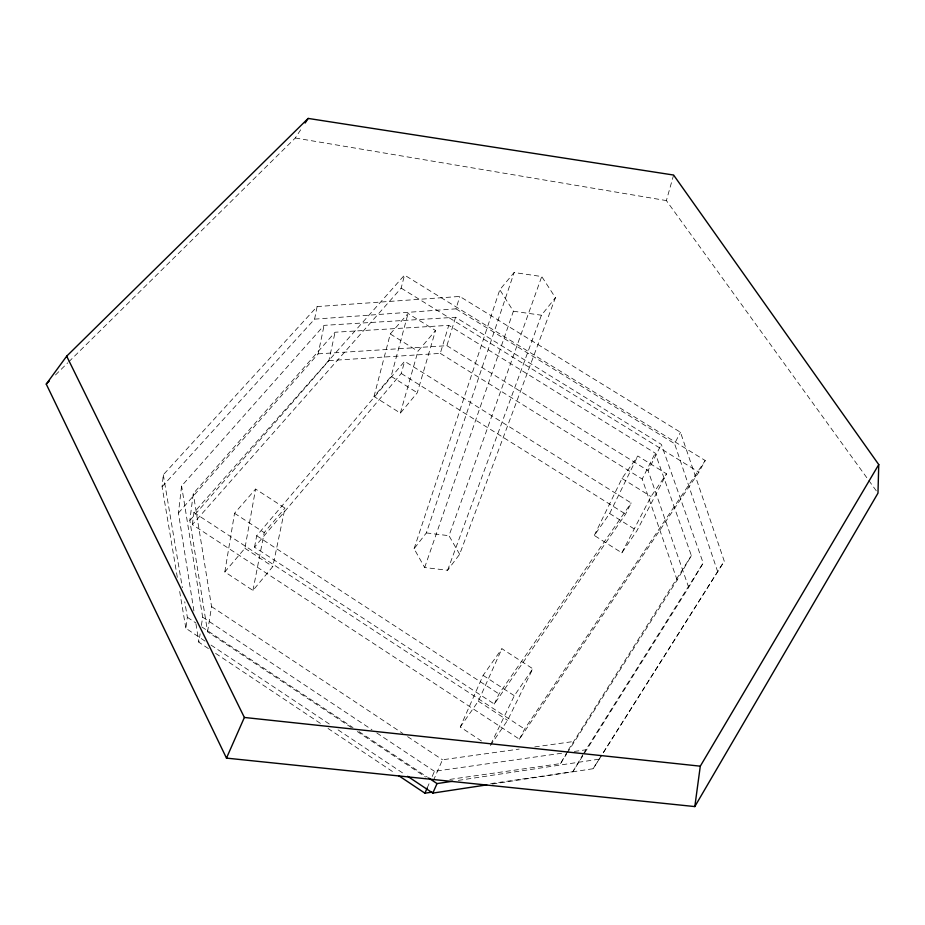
<?xml version="1.0" encoding="UTF-8"?>
<svg xmlns="http://www.w3.org/2000/svg" width="925" height="925" viewBox="0 0 925 925"><rect width="100%" height="100%" fill="white"/><g stroke="black" fill="none" stroke-linecap="round" stroke-linejoin="round"><path stroke-width="0.69" stroke-dasharray="4.62 3.47" d="M177.311 577.327L162.095 486.712L163.297 474.768L317.125 306.568L459.771 296.439L680.465 432.252L724.275 561.197L600.834 756.569M193.915 610.962L178.433 513.005L181.601 485.983L324.097 325.357L455.562 317.263L661.34 444.382L703.197 563.013L688.674 587.363L572.852 771.693L488.932 783.88M351.338 727.559L207.57 631.787L189.833 520.486L193.267 493.603L335.081 332.237L448.752 325.346L655.224 453.146L691.38 555.601L677.123 580.091L567.464 752.661M192.354 524.602L193.926 512.531L404.526 275.107L705.232 460.534L698.872 472.155L519.411 739.191L192.354 524.602L401.149 288.114L404.526 275.107M205.038 641.094L185.856 628.295L187.37 617.299L184.746 601.77M208.426 648.587L198.852 642.204L200.124 633.856M201.384 625.508L202.656 617.16L181.601 485.983M207.57 631.787L211.559 606.603L193.267 493.603M224.833 571.916L234.545 513.283L255.589 489.059L284.981 508.103L272.806 566.562L252.953 590.439L224.833 571.916L244.917 548.294L255.589 489.059M254.525 547.184L256.688 535.737L404.641 361.293L631.185 502.98L625.589 514.103L494.297 704.041L254.525 547.184L401.277 373.492L404.641 361.293M252.953 590.439L264.203 532.615L284.981 508.103M162.095 486.712L314.592 319.148L317.125 306.568M178.433 513.005L318.131 353.859L324.097 325.357M189.833 520.486L328.884 360.623L335.081 332.237M374.012 396.478L390.269 333.96L408.064 313.471L435.525 330.514L417.291 392.755L400.375 413.105L374.012 396.478L391.136 376.336L408.064 313.471M876.287 490.817L666.382 200.586L673.608 175.045M400.375 413.105L417.961 351.234L435.525 330.514M328.884 360.623L440.288 353.385L448.752 325.346M314.592 319.148L456.013 308.834L459.771 296.439M318.131 353.859L446.902 345.684L455.562 317.263M414.088 548.722L499.801 289.733L514.127 272.528L541.738 276.54L555.439 297.711L459.644 554.272L447.584 570.286L424.667 567.522L414.088 548.722L426.344 532.916L514.127 272.528M424.667 567.522L513.387 311.228L499.801 289.733M459.644 554.272L448.983 535.702L541.738 276.54M447.584 570.286L541.414 315.217L555.439 297.711M427.165 788.042L429.963 781.602M432.206 776.457L434.449 771.311L562.909 753.066M433.386 780.538L442.485 759.783L519.145 749.088M481.509 741.006L460.268 727.015L483.116 675.366L501.905 648.714L532.812 668.752L507.582 720.344L489.776 746.452L514.312 695.716L532.812 668.752M460.268 727.015L478.329 701.185L501.905 648.714M494.297 704.041L499.003 693.947L631.185 502.98M594.289 535.459L621.982 478.445L637.822 456.002L666.578 473.843L636.967 530.661L621.843 552.838L594.289 535.459L609.644 513.514L637.822 456.002M677.123 580.091L642.193 479.046L655.224 453.146M688.674 587.363L648.09 470.652L661.34 444.382M519.411 739.191L524.602 729.05L705.232 460.534M717.731 571.858L674.579 443.665L680.465 432.252M621.843 552.838L651.003 496.54L666.578 473.843M449.839 779.405L560.515 763.599L567.511 751.366M568.204 750.14L691.38 555.601M572.852 771.693L582.877 754.684M583.594 753.47L703.197 563.013M492.401 784.042L593.145 768.721L724.275 561.197M593.145 768.721L600.071 757.783M560.515 763.599L566.701 753.875M68.797 361.814L295.283 137.998L302.093 127.627M55.477 374.972L67.768 362.82M458.337 780.388L598.949 759.205M574.321 751.447L585.745 749.828M534.766 746.914L573.095 741.572M426.344 532.916L448.983 535.702M513.387 311.228L541.414 315.217M295.283 137.998L666.382 200.586M456.013 308.834L674.579 443.665M401.149 288.114L698.872 472.155M446.902 345.684L648.09 470.652M440.288 353.385L642.193 479.046M621.982 478.445L651.003 496.54M390.269 333.96L417.961 351.234M401.277 373.492L625.589 514.103M391.136 376.336L417.291 392.755M609.644 513.514L636.967 530.661M234.545 513.283L264.203 532.615M483.116 675.366L514.312 695.716M256.688 535.737L499.003 693.947M193.926 512.531L524.602 729.05M244.917 548.294L272.806 566.562M478.329 701.185L507.582 720.344M211.559 606.603L402.803 733.456M407.613 736.647L442.485 759.783M202.656 617.16L372 729.779M376.799 732.97L434.449 771.311M187.37 617.299L195.776 622.895M201.777 626.884L353.015 727.628M359.016 731.629L427.431 777.197M357.328 731.559L425.627 777.046M211.039 645.095L330.919 725.096M338.111 729.894L405.243 774.699M215.606 653.385L320.859 723.685M328.04 728.472L395.021 773.207M163.297 474.768L182.364 587.664M179.681 591.491L185.856 628.295M195.938 623.739L198.852 642.204"/><path stroke-width="1.39" d="M878.75 464.593L877.975 493.152L694.814 806.577L226.475 758.118L46.25 384.095L66.681 356.171L308.164 118.423L673.608 175.045L878.75 464.593L700.294 766.178L694.814 806.577M398.606 775.612L424.922 793.188L427.165 788.042M226.475 758.118L244.373 717.465L66.681 356.171M407.636 776.295L432.808 793.095L437.039 783.591L452.66 781.243M305.134 123.025L308.164 118.423M46.25 384.095L49.326 381.054M432.808 793.095L486.723 784.897M424.922 793.188L432.033 792.147M244.373 717.465L700.294 766.178M428.633 777.994L437.039 783.591"/></g></svg>
